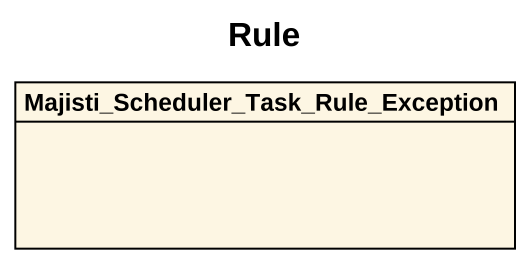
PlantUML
@startuml
title Rule
hide circle
hide empty members
class "Majisti_Scheduler_Task_Rule_Exception" as Majisti_Scheduler_Task_Rule
@enduml
